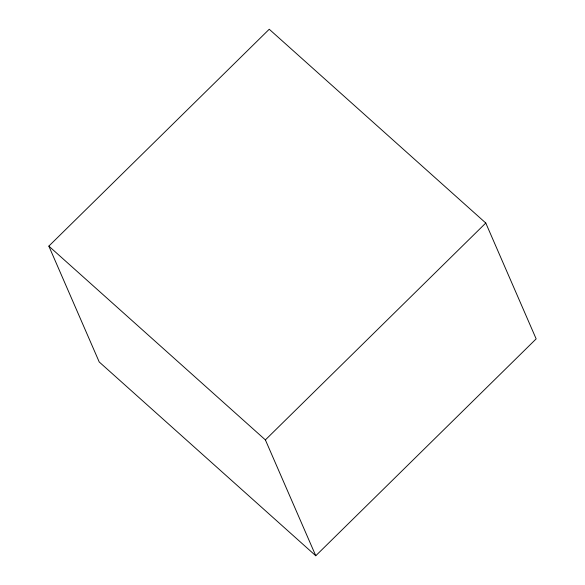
<?xml version="1.0" encoding="UTF-8"?>
<svg xmlns="http://www.w3.org/2000/svg" width="585" height="585" viewBox="0 0 585 585"><rect width="100%" height="100%" fill="white"/><g stroke="black" fill="none" stroke-linecap="round" stroke-linejoin="round"><path stroke-width="0.88" d="M48.84 246.117L269.239 29.25L485.784 223.031L536.16 338.883L315.761 555.75L99.216 361.969L48.84 246.117L265.385 439.898L315.761 555.75M265.385 439.898L485.784 223.031"/></g></svg>
